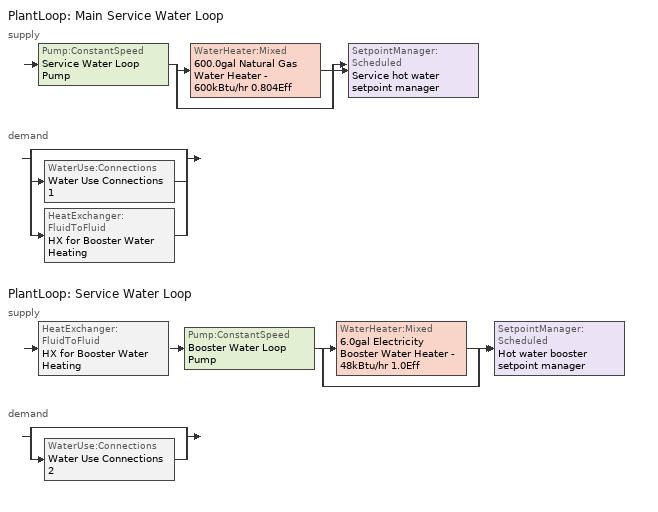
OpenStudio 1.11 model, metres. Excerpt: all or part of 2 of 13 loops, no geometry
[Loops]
PlantLoop 'Main Service Water Loop'
 supply: Pump:ConstantSpeed 'Service Water Loop Pump' > split
  | WaterHeater:Mixed '600.0gal Natural Gas Water Heater - 600kBtu/hr 0.804Eff'
  | bypass
  join > SetpointManager:Scheduled 'Service hot water setpoint manager'
 demand: split
  | bypass
  | WaterUse:Connections 'Water Use Connections 1'
  | HeatExchanger:FluidToFluid 'HX for Booster Water Heating'
PlantLoop 'Service Water Loop'
 supply: HeatExchanger:FluidToFluid 'HX for Booster Water Heating' > Pump:ConstantSpeed 'Booster Water Loop Pump' > split
  | WaterHeater:Mixed '6.0gal Electricity Booster Water Heater - 48kBtu/hr 1.0Eff'
  | bypass
  join > SetpointManager:Scheduled 'Hot water booster setpoint manager'
 demand: split
  | bypass
  | WaterUse:Connections 'Water Use Connections 2'
[PlantLoop] Plant Loop Volume {m3}=Autocalculate; Load Distribution Scheme=Optimal
Name | Maximum Loop Temperature {C} | Minimum Loop Temperature {C}
Main Service Water Loop | 60 | 10
Service Water Loop
[Sizing:Plant] Loop Type=Heating; Loop Design Temperature Difference {deltaC}=5; Sizing Option=NonCoincident; Zone Timesteps in Averaging Window=1; Coincident Sizing Factor Mode=None
Name | Design Loop Exit Temperature {C}
Main Service Water Loop | 60
Service Water Loop | 82.2222
[SetpointManager:Scheduled] Control Variable=Temperature
Name | Schedule
Service hot water setpoint manager | Service Water Loop Temp - 140F
Hot water booster setpoint manager | Service Water Booster Temp - 180.00000000000006F
[Pump:ConstantSpeed] Rated Flow Rate {m3/s}=autosize; Rated Power Consumption {W}=autosize; Fraction of Motor Inefficiencies to Fluid Stream=0; Pump Control Type=Intermittent
Name | Rated Pump Head {Pa} | Motor Efficiency
Service Water Loop Pump | 34026 | 0.3
Booster Water Loop Pump | 0 | 1
[WaterHeater:Mixed] Deadband Temperature Difference {deltaC}=2; Maximum Temperature Limit {C}=82.2222; Heater Control Type=Cycle; Off Cycle Parasitic Heat Fraction to Tank=0.8; On Cycle Parasitic Heat Fraction to Tank=0; Ambient Temperature Indicator=Schedule; Use Side Effectiveness=1; Source Side Effectiveness=1; Use Side Design Flow Rate {m3/s}=autosize; Source Side Design Flow Rate {m3/s}=autosize; Indirect Water Heating Recovery Time {hr}=1.5
Name | Tank Volume {m3} | Setpoint Temperature Schedule | Heater Maximum Capacity {W} | Heater Fuel Type | Heater Thermal Efficiency | Off Cycle Parasitic Fuel Consumption Rate {W} | Off Cycle Parasitic Fuel Type | On Cycle Parasitic Fuel Consumption Rate {W} | On Cycle Parasitic Fuel Type | Ambient Temperature Schedule | Off Cycle Loss Coefficient to Ambient Temperature {W/K} | On Cycle Loss Coefficient to Ambient Temperature {W/K}
600.0gal Natural Gas Water Heater - 600kBtu/hr 0.804Eff | 2.27125 | Service Water Loop Temp - 140F | 175843 | NaturalGas | 0.803674 | 878.92 | NaturalGas | 878.92 | NaturalGas | Water Heater Ambient Temp Schedule - 70F | 16.6129 | 16.6129
6.0gal Electricity Booster Water Heater - 48kBtu/hr 1.0Eff | 0.0227125 | Service Water Booster Temp - 180.00000000000006F | 14000 | Electricity | 1 | 0 | Electricity | 0 | Electricity | Water Heater Ambient Temp Schedule - 70F 1 | 0.796809 | 0.796809
[WaterUse:Connections]
Name | Water Use Equipment Name 1
Water Use Connections 1 | Main Service Water Use 7.63gal/min
Water Use Connections 2 | Booster Water Fixture - 23.7 gal/min at 27.901234567901326F
[WaterUse:Equipment:Definition]
Name | Peak Flow Rate {m3/s} | Target Temperature Schedule | Sensible Fraction Schedule | Latent Fraction Schedule
Main Service Water Use Def 7.63gal/min | 0.000481378 | Mixed Water At Faucet Temp - 140F | Fraction Sensible - 0.2 | Fraction Latent - 0.05
Water Fixture Def - 23.7 gal/min | 0.00149524 | Schedule Ruleset 5
[WaterUse:Equipment] Flow Rate Fraction Schedule=SchoolSecondary BLDG_SWH_SCH
Name | Water Use Equipment Definition
Main Service Water Use 7.63gal/min | Main Service Water Use Def 7.63gal/min
Booster Water Fixture - 23.7 gal/min at 27.901234567901326F | Water Fixture Def - 23.7 gal/min
[HeatExchanger:FluidToFluid]
HX for Booster Water Heating: Loop Demand Side Design Flow Rate {m3/s}=autosize; Loop Supply Side Design Flow Rate {m3/s}=autosize; Heat Exchange Model Type=Ideal; Heat Exchanger U-Factor Times Area Value {W/K}=autosize; Control Type=UncontrolledOn; Minimum Temperature Difference to Activate Heat Exchanger {deltaC}=0.01; Heat Transfer Metering End Use Type=LoopToLoop; Component Override Cooling Control Temperature Mode=Loop; Sizing Factor=1; Operation Minimum Temperature Limit {C}=0; Operation Maximum Temperature Limit {C}=100
[Schedule:Ruleset]
Service Water Loop Temp - 140F: Default Day Schedule=Service Water Loop Temp - 140F Default
Water Heater Ambient Temp Schedule - 70F: Default Day Schedule=Water Heater Ambient Temp Schedule - 70F Default
Fraction Sensible - 0.2: Default Day Schedule=Schedule Day 69
Fraction Latent - 0.05: Default Day Schedule=Schedule Day 70
Mixed Water At Faucet Temp - 140F: Default Day Schedule=Schedule Day 71
SchoolSecondary BLDG_SWH_SCH: Default Day Schedule=SchoolSecondary BLDG_SWH_SCH Default; Summer Design Day Schedule=SchoolSecondary BLDG_SWH_SCH Summer Design Day; Winter Design Day Schedule=SchoolSecondary BLDG_SWH_SCH Winter Design Day
Service Water Booster Temp - 180.00000000000006F: Default Day Schedule=Service Water Booster Temp - 180.00000000000006F Default
Water Heater Ambient Temp Schedule - 70F 1: Default Day Schedule=Water Heater Ambient Temp Schedule - 70F Default 1
Schedule Ruleset 5: Default Day Schedule=Schedule Day 76
[Schedule:Day]
Service Water Loop Temp - 140F Default; Schedule Day 71: 24, 0, 60
Water Heater Ambient Temp Schedule - 70F Default; Water Heater Ambient Temp Schedule - 70F Default 1: 24, 0, 21.1111
Schedule Day 69: 24, 0, 0.2
Schedule Day 70: 24, 0, 0.05
SchoolSecondary BLDG_SWH_SCH Default; SchoolSecondary BLDG_SWH_SCH Sun|Sat Day; SchoolSecondary BLDG_SWH_SCH Sun|Sat Day 1; SchoolSecondary BLDG_SWH_SCH Sat Day: 24, 0, 0
SchoolSecondary BLDG_SWH_SCH Summer Design Day: 7, 0, 0.05, 8, 0, 0.1, 9, 0, 0.34, 10, 0, 0.6, 11, 0, 0.63, 12, 0, 0.72, 13, 0, 0.79, 14, 0, 0.83, 15, 0, 0.61, 16, 0, 0.65, 18, 0, 0.1, 19, 0, 0.19, 20, 0, 0.25, 22, 0, 0.22, 23, 0, 0.12, 24, 0, 0.09
SchoolSecondary BLDG_SWH_SCH Wkdy Day; SchoolSecondary BLDG_SWH_SCH Wkdy Day 2: 8, 0, 0, 9, 0, 0.34, 10, 0, 0.6, 11, 0, 0.63, 12, 0, 0.72, 13, 0, 0.79, 14, 0, 0.83, 15, 0, 0.61, 16, 0, 0.65, 18, 0, 0.1, 19, 0, 0.19, 20, 0, 0.25, 24, 0, 0
SchoolSecondary BLDG_SWH_SCH Winter Design Day: 9, 0, 0.03, 13, 0, 0.05, 24, 0, 0.03
SchoolSecondary BLDG_SWH_SCH Wkdy Day 1: 8, 0, 0, 18, 0, 0.1, 19, 0, 0.19, 20, 0, 0.25, 24, 0, 0
Service Water Booster Temp - 180.00000000000006F Default: 24, 0, 82.2222
Schedule Day 76: 24, 0, -2.27709
[Schedule:Rule] Schedule Ruleset=SchoolSecondary BLDG_SWH_SCH; Date Specification Type=DateRange
Name | Rule Order | Day Schedule | Apply Sunday | Apply Saturday | Start Month | Start Day | End Month | End Day | Apply Monday | Apply Tuesday | Apply Wednesday | Apply Thursday | Apply Friday
Schedule Rule 103 | 5 | SchoolSecondary BLDG_SWH_SCH Sun|Sat Day | Yes | Yes | 1 | 1 | 6 | 15
Schedule Rule 104 | 4 | SchoolSecondary BLDG_SWH_SCH Wkdy Day |  |  | 1 | 1 | 6 | 15 | Yes | Yes | Yes | Yes | Yes
Schedule Rule 105 | 3 | SchoolSecondary BLDG_SWH_SCH Sun|Sat Day 1 | Yes | Yes | 6 | 16 | 9 | 15
Schedule Rule 106 | 2 | SchoolSecondary BLDG_SWH_SCH Wkdy Day 1 |  |  | 6 | 16 | 9 | 15 | Yes | Yes | Yes | Yes | Yes
Schedule Rule 107 | 1 | SchoolSecondary BLDG_SWH_SCH Sat Day |  | Yes | 9 | 16 | 12 | 31
Schedule Rule 108 | 0 | SchoolSecondary BLDG_SWH_SCH Wkdy Day 2 |  |  | 9 | 16 | 12 | 31 | Yes | Yes | Yes | Yes | Yes
